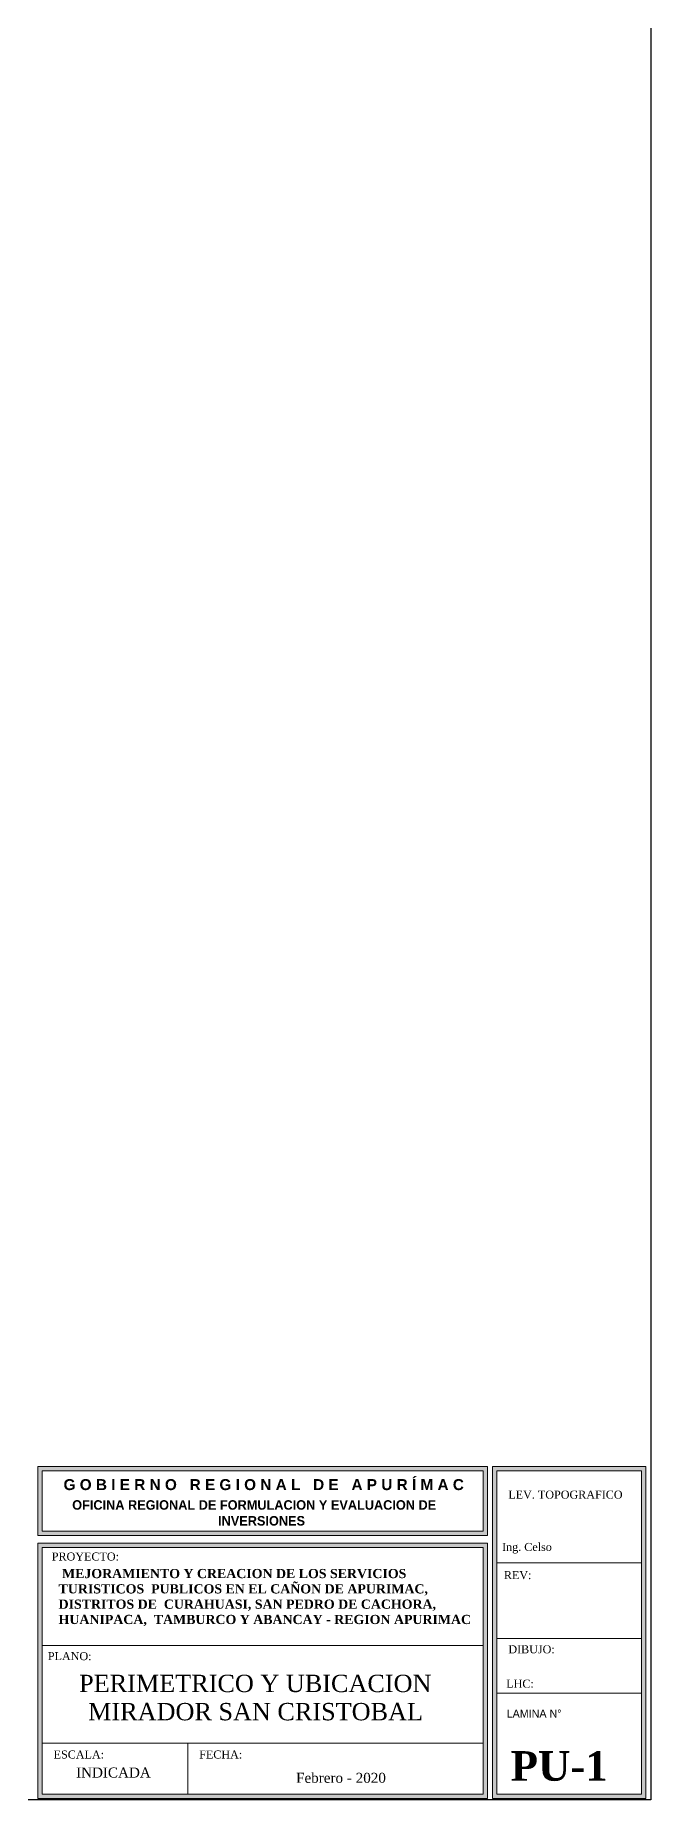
# Model space of a CAD drawing. Header units: metres. Extents: x 706327 to 709352, y 8490049 to 8490642.
# Drawn here: x 707392.7 to 707478.7, y 8490049.3 to 8490295.9 of the extents above; entities that cross this region are included whole.
import ezdxf

# ---------------------------------------------------------------- set-up
doc = ezdxf.new("R2010")
doc.units = ezdxf.units.M
doc.layers.add('$AUDIT-BAD-LAYER', color=7, linetype='Continuous')
for name, color, linetype, lineweight in [('0_Pen_No__1', 7, 'Continuous', 13), ('2D Drafting - General_Pen_No__1', 7, 'Continuous', 13), ('A-ACOTACION', 7, 'Continuous', 9), ('PLUMA 02', 51, 'Continuous', 20), ('Texto_Pen_No__21', 7, 'Continuous', 35)]:
    doc.layers.add(name, color=color, linetype=linetype, lineweight=lineweight)
doc.layers.add('2D Drafting - General_Pen_No__102', color=7, linetype='Continuous', lineweight=13, true_color=0xcccccc)
doc.styles.add('ARIAL', font='arial.ttf')
doc.styles.add('Dutch801 XBd BT', font='dutcheb.ttf', dxfattribs={"height": 0.2})
doc.styles.add('GENERATED_STYLE_7', font='GOTHIC.TTF')
doc.styles.get("Standard").update_dxf_attribs({"font": 'simplex.shx'})

msp = doc.modelspace()

# ---------------------------------------------------------------- hatches: boundary and pattern name
at = {"layer": '2D Drafting - General_Pen_No__102', "linetype": 'Continuous'}
h = msp.add_hatch(color=256, dxfattribs=at)
h.paths.add_polyline_path([(707393.0402, 8490095.8476), (707393.0402, 8490086.2081), (707455.875, 8490086.2081), (707455.875, 8490095.8476)])
h.paths.add_polyline_path([(707393.6471, 8490086.815), (707393.6471, 8490095.2406), (707455.2681, 8490095.2406), (707455.2681, 8490086.815)], flags=16)
h = msp.add_hatch(color=256, dxfattribs=at)
h.paths.add_polyline_path([(707456.5891, 8490095.8476), (707456.5891, 8490049.4354), (707478.01, 8490049.4354), (707478.01, 8490095.8476)])
h.paths.add_polyline_path([(707457.196, 8490050.0424), (707457.196, 8490095.2406), (707477.4031, 8490095.2406), (707477.4031, 8490050.0424)], flags=16)
h = msp.add_hatch(color=256, dxfattribs=at)
h.paths.add_polyline_path([(707393.0402, 8490049.4354), (707455.875, 8490049.4354), (707455.875, 8490085.1371), (707393.0402, 8490085.1371)])
h.paths.add_polyline_path([(707393.6471, 8490050.0424), (707393.6471, 8490084.5301), (707455.2681, 8490084.5301), (707455.2681, 8490050.0424)], flags=16)

# ---------------------------------------------------------------- linework, layer by layer
at = {"layer": '0_Pen_No__1', "linetype": 'Continuous'}
for p, q in [((707457.196, 8490082.3908), (707477.4031, 8490082.3908)), ((707457.196, 8490071.8195), (707477.4031, 8490071.8195)), ((707455.2681, 8490070.8409), (707393.6471, 8490070.8409)), ((707457.196, 8490064.1507), (707477.4031, 8490064.1507)), ((707393.6448, 8490057.1827), (707455.2704, 8490057.1827)), ((707413.9851, 8490057.1827), (707413.9851, 8490050.0424))]:
    msp.add_line(p, q, dxfattribs=at)
at = {"layer": '0_Pen_No__1', "linetype": 'Continuous', "flags": 128}
for points in [[(707393.0402, 8490086.2081), (707455.875, 8490086.2081), (707455.875, 8490095.8476), (707393.0402, 8490095.8476)], [(707456.5891, 8490049.4354), (707478.01, 8490049.4354), (707478.01, 8490095.8476), (707456.5891, 8490095.8476)], [(707393.6471, 8490086.815), (707455.2681, 8490086.815), (707455.2681, 8490095.2406), (707393.6471, 8490095.2406)], [(707457.196, 8490050.0424), (707477.4031, 8490050.0424), (707477.4031, 8490095.2406), (707457.196, 8490095.2406)], [(707393.0402, 8490085.1371), (707393.0402, 8490049.4354), (707455.875, 8490049.4354), (707455.875, 8490085.1371)], [(707393.6471, 8490084.5301), (707393.6471, 8490050.0424), (707455.2681, 8490050.0424), (707455.2681, 8490084.5301)]]:
    msp.add_lwpolyline(points, close=True, dxfattribs=at)
at = {"layer": '2D Drafting - General_Pen_No__1', "linetype": 'Continuous', "flags": 128}
for points in [[(707393.0402, 8490095.8476), (707393.0402, 8490086.2081), (707455.875, 8490086.2081), (707455.875, 8490095.8476)], [(707456.5891, 8490095.8476), (707456.5891, 8490049.4354), (707478.01, 8490049.4354), (707478.01, 8490095.8476)], [(707393.6471, 8490086.815), (707393.6471, 8490095.2406), (707455.2681, 8490095.2406), (707455.2681, 8490086.815)], [(707457.196, 8490050.0424), (707457.196, 8490095.2406), (707477.4031, 8490095.2406), (707477.4031, 8490050.0424)], [(707393.0402, 8490049.4354), (707455.875, 8490049.4354), (707455.875, 8490085.1371), (707393.0402, 8490085.1371)], [(707393.6471, 8490050.0424), (707393.6471, 8490084.5301), (707455.2681, 8490084.5301), (707455.2681, 8490050.0424)]]:
    msp.add_lwpolyline(points, close=True, dxfattribs=at)
at = {"layer": 'A-ACOTACION', "lineweight": 30, "flags": 128}
msp.add_lwpolyline([(706958.4932, 8490431.7618), (707478.6932, 8490431.7618), (707478.6932, 8490049.2618), (706958.4932, 8490049.2618), (706958.4932, 8490431.7618)], dxfattribs=at)

# ---------------------------------------------------------------- texts
at = {"layer": '$AUDIT-BAD-LAYER', "color": 0, "style": 'Dutch801 XBd BT'}
for s, p in [('PERIMETRICO Y UBICACION', (707398.8122, 8490064.3101, -177.2994)), ('MIRADOR SAN CRISTOBAL', (707400.0687, 8490060.363, -177.2994))]:
    msp.add_text(s, height=2.424604, dxfattribs=at).set_placement(p)
at = {"layer": '$AUDIT-BAD-LAYER', "style": 'Dutch801 XBd BT'}
for s, insert, char_height, attachment_point in [('LEV. TOPOGRAFICO', (707458.8, 8490092.4737), 1.118796, 1), ('PROYECTO:', (707394.9873, 8490083.8199), 1.1188, 1), ('Ing. Celso', (707457.9228, 8490085.163), 1.1188, 1), ('REV:', (707458.1739, 8490081.2266), 1.1188, 1), ('PLANO:', (707394.4377, 8490069.8907), 1.1188, 1), ('DIBUJO:', (707458.8, 8490070.85), 1.1188, 1), ('LHC:', (707458.5044, 8490066.0444), 1.1188, 1), ('{\\fCentury Gothic|b0|i0|c0|p34;LAMINA\\fCentury Gothic|b0|i0|c128|p34; \\fCentury Gothic|b0|i0|c0|p34;N°}', (707458.5666, 8490061.8653), 1.1187962, 1), ('{ESCALA:}', (707395.2489, 8490056.1407), 1.1188, 1), ('{INDICADA}', (707398.3784, 8490052.339), 1.3985, 7), ('{FECHA:}', (707415.5892, 8490056.1407), 1.1188, 1), ('Febrero - 2020', (707429.1306, 8490053.0211), 1.398495, 1)]:
    msp.add_mtext(s, dxfattribs=dict(at, insert=insert, char_height=char_height, attachment_point=attachment_point))
at = {"layer": '$AUDIT-BAD-LAYER', "insert": (707395.9366, 8490081.5255), "char_height": 1.2841415, "width": 58.76956, "attachment_point": 1}
msp.add_mtext('{\\fTimes New Roman|b1|i0|c0|p18; MEJORAMIENTO Y CREACION DE LOS SERVICIOS TURISTICOS  PUBLICOS EN EL CAÑON DE APURIMAC, DISTRITOS DE  CURAHUASI, SAN PEDRO DE CACHORA, HUANIPACA,  TAMBURCO Y ABANCAY - REGION APURIMAC\\P }', dxfattribs=at)
at = {"layer": '0_Pen_No__1', "linetype": 'Continuous', "insert": (707393.6471, 8490087.5682), "char_height": 1.3296695, "width": 61.621008, "attachment_point": 7, "style": 'ARIAL'}
msp.add_mtext('\\pi4.19132,t28.67386,53.1564;{\\fBodoni MT|b1|i0|c0|p18;OFICINA REGIONAL DE FORMULACION Y EVALUACION DE \\P\\pi24.58218,t49.06472,73.54726;INVERSIONES\\fBernadette|b0|i0|c0|p2; \\C8;\\c8355711; }', dxfattribs=at)
at = {"layer": 'PLUMA 02', "color": 0, "linetype": 'Continuous', "ltscale": 0.005, "insert": (707459.1233, 8490056.0538), "char_height": 4.142164, "attachment_point": 1}
msp.add_mtext('{\\fTimes New Roman|b1|i0|c0|p18;PU-1}', dxfattribs=at)
at = {"layer": 'Texto_Pen_No__21', "linetype": 'Continuous', "insert": (707396.6323, 8490092.5256), "char_height": 1.533973, "attachment_point": 7, "style": 'GENERATED_STYLE_7'}
msp.add_mtext('{\\fArial|b1|i0|c0|p34;G O B I E R N O   R E G I O N A L   D E   A P U R Í M A C}', dxfattribs=at)

doc.saveas('drawing.dxf')
